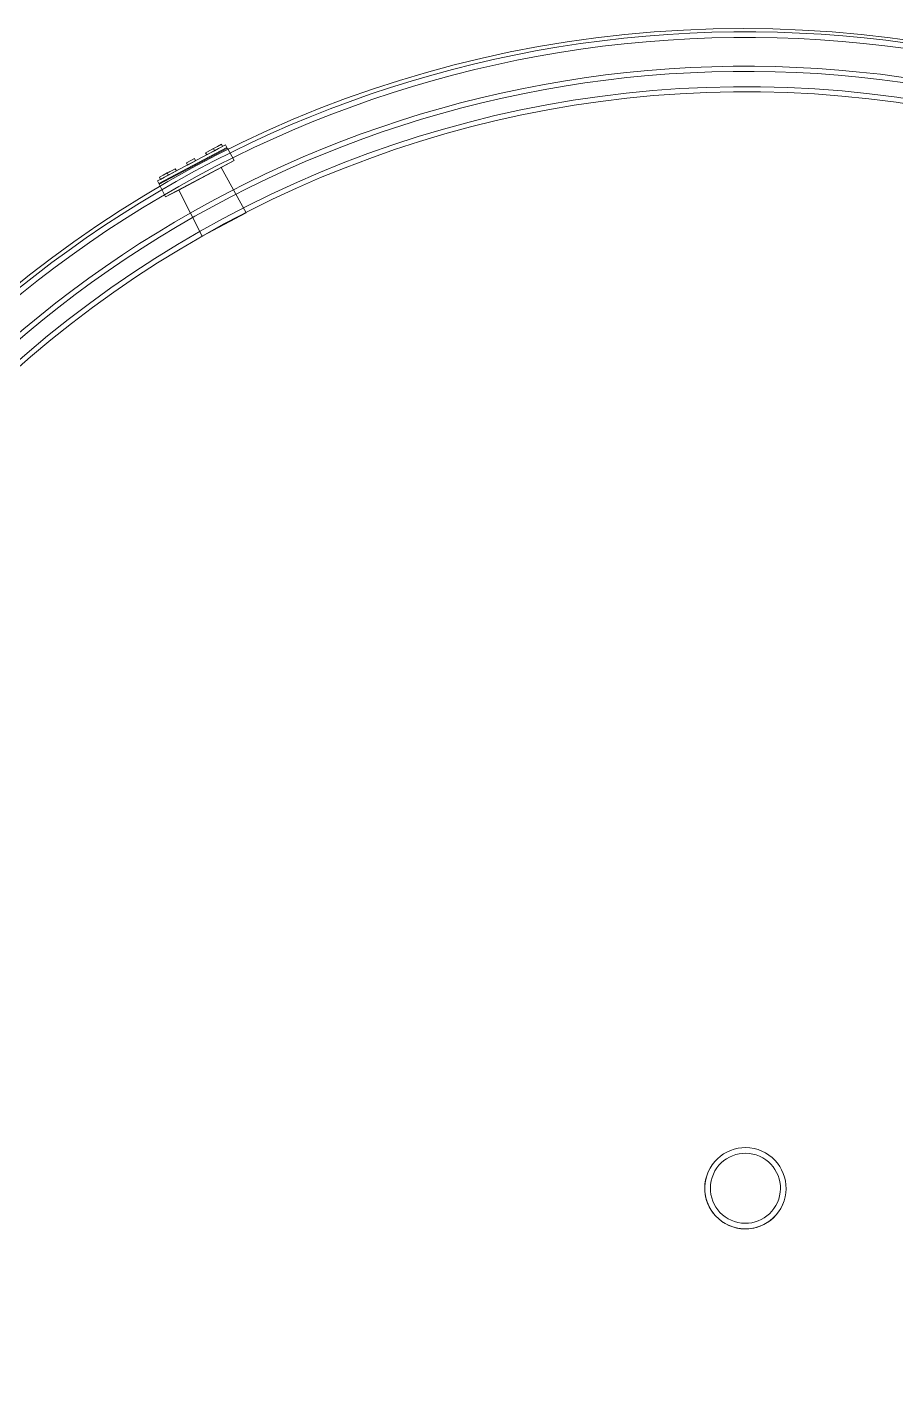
# Model space of a CAD drawing. Header units: metres. Extents: x -207 to 292, y -187 to 169.
# Drawn here: x -61.19 to -57.32, y -67.95 to -61.86 of the extents above; entities that cross this region are included whole.
import ezdxf

# ---------------------------------------------------------------- set-up
doc = ezdxf.new("R2010")
doc.units = ezdxf.units.M
doc.layers.add('EQUIPOS PIS', color=7, linetype='Continuous', lineweight=9)
doc.layers.add('P-SANR-FIXT', color=7, linetype='Continuous', lineweight=9)
doc.layers.add('PR10-ARQ-PL-001-Emplazamiento-C-1_dwg', color=7, linetype='Continuous', lineweight=9, true_color=0x767676)

# ---------------------------------------------------------------- blocks, each defined once
blk = doc.blocks.new('M_Estanque-Terraza - M_Estanque-Terraza-2331352-PLANTA EMPLAZAMIENTO ACTUALIZADO')
at = {"layer": 'P-SANR-FIXT'}
for p, q in [((3.616896543635101, -3.280770244174597), (3.462301177076958, -3.440858432617119)), ((3.616896543635101, -3.280770244174597), (3.462301177076958, -3.440858432617119)), ((3.54118734233202, -3.362348317609074), (3.616896543635134, -3.28077024417459)), ((3.779267649743266, -3.443141350282791), (3.616896543635134, -3.28077024417459)), ((3.462301177076986, -3.440858432617106), (3.54118734233202, -3.362348317609074)), ((3.825611749292637, -3.396797250733406), (3.585541558749922, -3.645397210477865)), ((3.825611749292635, -3.396797250733405), (3.585541558749921, -3.645397210477863)), ((3.825611749292662, -3.396797250733394), (3.779267649743266, -3.443141350282791)), ((3.869820985627254, -3.441006487067968), (3.825611749292662, -3.396797250733394)), ((3.462301177076986, -3.440858432617106), (3.630240040976676, -3.597463956752343)), ((3.779267649743269, -3.443141350282773), (3.630240040976615, -3.597463956752365)), ((3.779267649743269, -3.443141350282772), (3.630240040976616, -3.597463956752363)), ((3.869820985627201, -3.441006487067972), (3.631266744109884, -3.688036635642471)), ((3.869820985627201, -3.441006487067972), (3.631266744109884, -3.688036635642471)), ((3.633987757404742, -3.690574021589509), (3.87245178786179, -3.443637289302559)), ((3.633987757404744, -3.690574021589507), (3.872451787861789, -3.44363728930256)), ((3.881652700575787, -3.452838202016558), (3.643504172394239, -3.699448222133159)), ((3.881652700575787, -3.452838202016558), (3.643504172394239, -3.699448222133157)), ((3.871232825018903, -3.463628299021639), (3.857339657609723, -3.478015095028412)), ((3.87915197117117, -3.471275729566903), (3.871232825018951, -3.46362829902166)), ((3.881652700575819, -3.452838202016586), (3.872451787861839, -3.443637289302571)), ((3.839408691423004, -3.496583154070313), (3.815691571126634, -3.521142951093022)), ((3.839408691423013, -3.496583154070303), (3.815691571126642, -3.521142951093012)), ((3.815691571126661, -3.521142951093029), (3.823610717278914, -3.528790381638325)), ((3.815691571126661, -3.521142951092995), (3.823610717278914, -3.528790381638325)), ((3.843477905944993, -3.492369359079476), (3.819760785648623, -3.516929156102186)), ((3.843477905945002, -3.492369359079466), (3.819760785648632, -3.516929156102175)), ((3.823610717278876, -3.528790381638299), (3.847327837575246, -3.504230584615589)), ((3.823610717278886, -3.52879038163829), (3.847327837575256, -3.504230584615581)), ((3.827679931800866, -3.524576586647462), (3.851397052097235, -3.500016789624754)), ((3.827679931800875, -3.524576586647454), (3.851397052097245, -3.500016789624744)), ((3.857339657609723, -3.478015095028412), (3.843446490200543, -3.492401891035185)), ((3.843446490200558, -3.492401891035179), (3.851365636352846, -3.500049321580457)), ((3.851397052097273, -3.500016789624771), (3.84347790594502, -3.492369359079493)), ((3.851397052097273, -3.500016789624771), (3.84347790594502, -3.492369359079458)), ((3.851365636352786, -3.500049321580462), (3.865258803761966, -3.485662525573689)), ((3.865258803761966, -3.485662525573689), (3.879151971171145, -3.471275729566916)), ((3.776471603894194, -3.561756416068087), (3.748685269075835, -3.590530008081632)), ((3.776471603894194, -3.561756416068087), (3.748685269075835, -3.590530008081632)), ((3.776471603894195, -3.561756416068085), (3.748685269075835, -3.590530008081631)), ((3.776471603894195, -3.561756416068085), (3.748685269075835, -3.590530008081632)), ((3.748685269075875, -3.590530008081653), (3.756604415228094, -3.598177438626931)), ((3.748685269075875, -3.590530008081653), (3.756604415228094, -3.598177438626931)), ((3.756604415228077, -3.598177438626909), (3.784390750046437, -3.569403846613363)), ((3.756604415228076, -3.598177438626909), (3.784390750046436, -3.569403846613363)), ((3.756604415228076, -3.598177438626909), (3.784390750046436, -3.569403846613363)), ((3.756604415228076, -3.598177438626909), (3.784390750046436, -3.569403846613363)), ((3.784390750046453, -3.569403846613377), (3.776471603894235, -3.561756416068082)), ((3.784390750046453, -3.569403846613377), (3.776471603894235, -3.561756416068082)), ((3.630240040976676, -3.597463956752343), (3.585541558749945, -3.6453972104779)), ((3.585541558749945, -3.6453972104779), (3.631266744109917, -3.688036635642472)), ((3.705396087321405, -3.635357268047533), (3.681678967025035, -3.659917065070242)), ((3.705396087321405, -3.635357268047533), (3.681678967025035, -3.659917065070242)), ((3.709465301843394, -3.631143473056697), (3.685748181547023, -3.655703270079407)), ((3.709465301843394, -3.631143473056696), (3.685748181547023, -3.655703270079407)), ((3.689598113177277, -3.66756449561552), (3.713315233473648, -3.643004698592811)), ((3.689598113177277, -3.66756449561552), (3.713315233473648, -3.64300469859281)), ((3.693667327699266, -3.663350700624683), (3.717384447995637, -3.638790903601974)), ((3.693667327699265, -3.663350700624683), (3.717384447995636, -3.638790903601974)), ((3.717384447995633, -3.638790903601983), (3.709465301843414, -3.631143473056705)), ((3.717384447995633, -3.638790903601983), (3.709465301843414, -3.631143473056705)), ((3.633987757404741, -3.690574021589525), (3.643504172394256, -3.699448222133149)), ((3.667817215360306, -3.674271329121306), (3.653924047951126, -3.688658125128079)), ((3.653924047951159, -3.688658125128075), (3.661843194103412, -3.69630555567337)), ((3.661843194103367, -3.696305555673356), (3.675736361512547, -3.681918759666583)), ((3.681710382769485, -3.659884533114533), (3.667817215360306, -3.674271329121306)), ((3.675736361512548, -3.681918759666582), (3.689629528921727, -3.667531963659809)), ((3.68167896702509, -3.659917065070224), (3.689598113177343, -3.667564495615502)), ((3.68167896702509, -3.659917065070224), (3.689598113177343, -3.667564495615502)), ((3.68962952892177, -3.667531963659833), (3.681710382769517, -3.659884533114538))]:
    blk.add_line(p, q, dxfattribs=at)
for centre, radius, start, end in [((-1.696641881242665e-15, 0), 5.151627146850166, 8.142219984546603e-13, 180.0000000000002), ((-1.242570705970596e-15, 0), 5.151627146850166, 8.142219984546603e-13, 180.0000000000002), ((-1.242570705970596e-15, 0), 5.126627146850165, 359.9999999999996, 180.0000000000002), ((-1.656194243939091e-15, 0), 5.126627146850165, 359.9999999999996, 180.0000000000002), ((-2.165734258596785e-15, 0), 4.998277258842649, 359.9999999999996, 180.0000000000002), ((-2.165734258596785e-15, 0), 4.975544739836833, 359.9999999999991, 179.9999999999998), ((-3.248601387895178e-15, 0), 4.905907101428718, 1.017777498068325e-12, 180.0000000000002), ((-3.248601387895178e-15, 0), 4.88317458242289, 1.024138607431252e-12, 180.0000000000002), ((-3.756195354753799e-15, 0), 0.1810752846312228, 359.9999999999996, 179.9999999999998), ((-4.034229477653864e-15, 0), 0.1810752846312226, 4.071109992273301e-13, 180.0000000000002), ((-3.693314152191217e-15, 0), 0.1560752846312226, 3.562221243239139e-13, 180.0000000000002), ((-3.993781840350289e-15, 0), 0.1560752846312226, 3.562221243239139e-13, 180.0000000000002), ((-3.248601387895178e-15, 0), 4.905907101428718, 180.0000000000004, 5.088887490341627e-14), ((-3.248601387895178e-15, 0), 4.88317458242289, 180.0000000000004, 5.088887490341627e-14), ((-1.696641881242664e-15, 0), 5.151627146850165, 223.863765955861, 3.81666561775622e-14), ((-1.242570705970596e-15, 0), 5.151627146850165, 223.8637659558614, 5.088887490341627e-14), ((-1.242570705970596e-15, 0), 5.126627146850164, 223.8805470118528, 5.088887490341627e-14), ((-1.656194243939091e-15, 0), 5.126627146850164, 223.8805470118528, 5.088887490341627e-14), ((-2.165734258596785e-15, 0), 4.998277258842649, 223.9693490984683, 5.088887490341627e-14), ((-1.624300693947589e-15, 0), 4.975544739836824, 223.9855556571672, 359.9999999999993), ((-3.756195354753799e-15, 0), 0.1810752846312228, 179.9999999999998, 359.9999999999992), ((-4.034229477653864e-15, 0), 0.1810752846312226, 180.0000000000002, 5.088887490341627e-14), ((-3.693314152191217e-15, 0), 0.1560752846312226, 180.0000000000001, 5.088887490341627e-14), ((-3.993781840350289e-15, 0), 0.1560752846312226, 180.0000000000001, 5.088887490341627e-14)]:
    blk.add_arc(centre, radius, start, end, dxfattribs=at)
blk = doc.blocks.new('YADRAN_LASQUEMAS_ARQ_MO_002_TERRAZAS_rvt-1-PLANTA EMPLAZAMIENTO ACTUALIZADO')
at = {"layer": 'P-SANR-FIXT', "lineweight": 9, "rotation": 161.9131347305515}
blk.add_blockref('M_Estanque-Terraza - M_Estanque-Terraza-2331352-PLANTA EMPLAZAMIENTO ACTUALIZADO', (-57.99205779369127, -67.03377291603417), dxfattribs=at)
blk = doc.blocks.new('PR10-ARQ-PL-001-Emplazamiento-C-1_dwg-674643-PLANTA EMPLAZAMIENTO ACTUALIZADO')
at = {"layer": 'EQUIPOS PIS'}
for centre, radius in [((-54.00120098166168, -56.83122732400894), 5.147159958183774), ((-58.00242415890098, -67.01465355157852), 5.147159958258273)]:
    blk.add_circle(centre, radius, dxfattribs=at)

msp = doc.modelspace()

# ---------------------------------------------------------------- block references
at = {"lineweight": 5}
msp.add_blockref('YADRAN_LASQUEMAS_ARQ_MO_002_TERRAZAS_rvt-1-PLANTA EMPLAZAMIENTO ACTUALIZADO', (0, 0), dxfattribs=at)
at = {"layer": 'PR10-ARQ-PL-001-Emplazamiento-C-1_dwg', "color": 7}
msp.add_blockref('PR10-ARQ-PL-001-Emplazamiento-C-1_dwg-674643-PLANTA EMPLAZAMIENTO ACTUALIZADO', (0, 0), dxfattribs=at)

doc.saveas('drawing.dxf')
